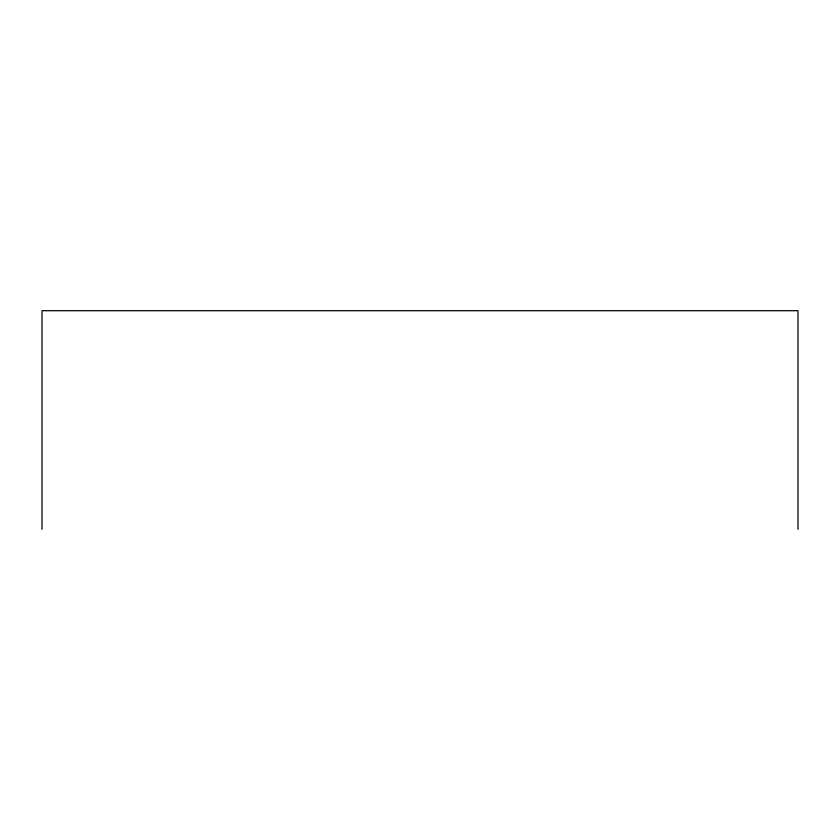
<?xml version="1.0" encoding="UTF-8"?>
<svg xmlns="http://www.w3.org/2000/svg" width="840" height="840" viewBox="0 0 840 840"><rect width="100%" height="100%" fill="white"/><g stroke="black" fill="none" stroke-linecap="round" stroke-linejoin="round"><path stroke-width="1.26" d="M798 529.294L798 310.706L42 310.706L42 529.294"/></g></svg>
